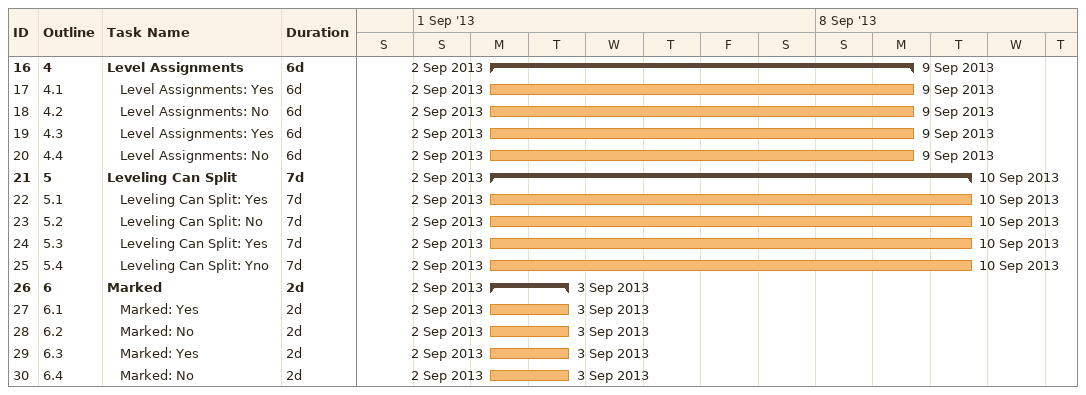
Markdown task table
| ID | WBS | Task | Duration | Start | Finish |
|---|---|---|---|---|---|
| 16 | 4 | **Level Assignments** | 6d | 2013-09-02 | 2013-09-09 |
| 17 | 4.1 | Level Assignments: Yes | 6d | 2013-09-02 | 2013-09-09 |
| 18 | 4.2 | Level Assignments: No | 6d | 2013-09-02 | 2013-09-09 |
| 19 | 4.3 | Level Assignments: Yes | 6d | 2013-09-02 | 2013-09-09 |
| 20 | 4.4 | Level Assignments: No | 6d | 2013-09-02 | 2013-09-09 |
| 21 | 5 | **Leveling Can Split** | 7d | 2013-09-02 | 2013-09-10 |
| 22 | 5.1 | Leveling Can Split: Yes | 7d | 2013-09-02 | 2013-09-10 |
| 23 | 5.2 | Leveling Can Split: No | 7d | 2013-09-02 | 2013-09-10 |
| 24 | 5.3 | Leveling Can Split: Yes | 7d | 2013-09-02 | 2013-09-10 |
| 25 | 5.4 | Leveling Can Split: Yno | 7d | 2013-09-02 | 2013-09-10 |
| 26 | 6 | **Marked** | 2d | 2013-09-02 | 2013-09-03 |
| 27 | 6.1 | Marked: Yes | 2d | 2013-09-02 | 2013-09-03 |
| 28 | 6.2 | Marked: No | 2d | 2013-09-02 | 2013-09-03 |
| 29 | 6.3 | Marked: Yes | 2d | 2013-09-02 | 2013-09-03 |
| 30 | 6.4 | Marked: No | 2d | 2013-09-02 | 2013-09-03 |
